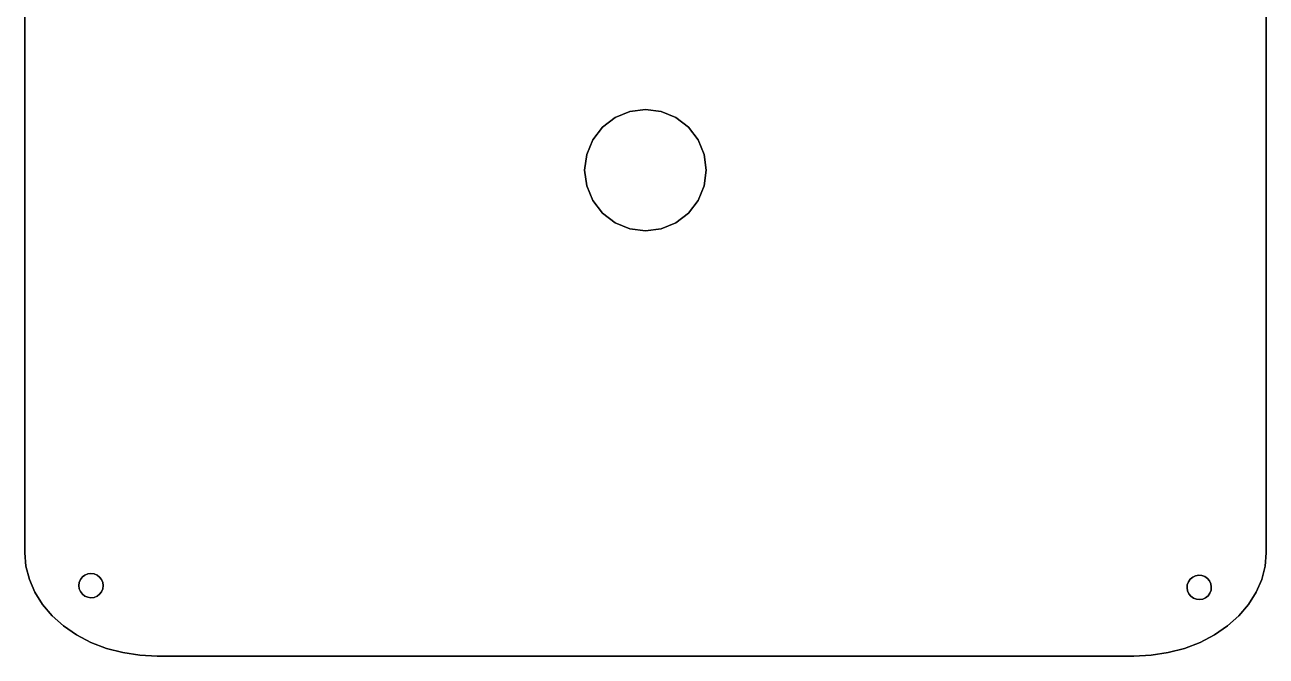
# Model space of a CAD drawing. Header units: metres. Extents: x -153 to 0, y 0 to 286.
# Drawn here: x -153.3 to -0.1, y 130.5 to 208.4 of the extents above; entities that cross this region are included whole.
import ezdxf

# ---------------------------------------------------------------- set-up
doc = ezdxf.new("R2010")
doc.units = ezdxf.units.M

msp = doc.modelspace()

# ---------------------------------------------------------------- linework, layer by layer
at = {"layer": 'Group#9'}
for points in [[(-153.31, 237.7, 3.2), (-153.31, 237.7, 0.2), (-153.31, 143.26, 0.2), (-153.31, 143.26, 3.2), (-153.31, 237.7, 3.2)], [(-2.31, 136.87, 0.2), (-3.5, 135.48, 0.2), (-4.91, 134.23, 0.2), (-6.51, 133.12, 0.2), (-8.29, 132.19, 0.2), (-10.2, 131.45, 0.2), (-12.22, 130.92, 0.2), (-14.31, 130.59, 0.2), (-16.44, 130.48, 0.2), (-136.99, 130.48, 0.2), (-139.12, 130.59, 0.2), (-141.21, 130.92, 0.2), (-143.24, 131.45, 0.2), (-145.15, 132.19, 0.2), (-146.92, 133.12, 0.2), (-148.53, 134.23, 0.2), (-149.94, 135.48, 0.2), (-151.12, 136.87, 0.2), (-152.07, 138.37, 0.2), (-152.75, 139.96, 0.2), (-153.17, 141.6, 0.2), (-153.31, 143.26, 0.2), (-153.31, 237.7, 0.2)], [(-153.31, 237.7, 3.2), (-153.31, 143.26, 3.2), (-153.17, 141.6, 3.2), (-152.75, 139.96, 3.2), (-152.07, 138.37, 3.2), (-151.12, 136.87, 3.2), (-149.94, 135.48, 3.2), (-148.53, 134.23, 3.2), (-146.92, 133.12, 3.2), (-145.15, 132.19, 3.2), (-143.24, 131.45, 3.2), (-141.21, 130.92, 3.2), (-139.12, 130.59, 3.2), (-136.99, 130.48, 3.2), (-16.44, 130.48, 3.2), (-14.31, 130.59, 3.2), (-12.22, 130.92, 3.2), (-10.2, 131.45, 3.2), (-8.29, 132.19, 3.2), (-6.51, 133.12, 3.2), (-4.91, 134.23, 3.2), (-3.5, 135.48, 3.2)], [(-3.5, 135.48, 3.2), (-2.31, 136.87, 3.2), (-1.37, 138.37, 3.2), (-0.68, 139.96, 3.2), (-0.27, 141.6, 3.2), (-0.13, 143.26, 3.2), (-0.13, 237.7, 3.2)], [(-0.13, 237.7, 0.2), (-0.13, 143.26, 0.2), (-0.27, 141.6, 0.2), (-0.68, 139.96, 0.2), (-1.37, 138.37, 0.2), (-2.31, 136.87, 0.2)], [(-0.13, 143.26, 0.2), (-0.13, 237.7, 0.2), (-0.13, 237.7, 3.2), (-0.13, 143.26, 3.2), (-0.13, 143.26, 0.2)], [(-78.67, 183.24, 0.2), (-76.73, 182.98, 0.2), (-74.79, 183.24, 0.2), (-72.98, 183.99, 0.2), (-71.42, 185.18, 0.2), (-70.23, 186.73, 0.2), (-69.48, 188.54, 0.2), (-69.23, 190.48, 0.2), (-69.48, 192.42, 0.2), (-70.23, 194.23, 0.2), (-71.42, 195.78, 0.2), (-72.98, 196.98, 0.2), (-74.79, 197.73, 0.2), (-76.73, 197.98, 0.2), (-78.67, 197.73, 0.2), (-80.48, 196.98, 0.2), (-82.03, 195.78, 0.2), (-83.22, 194.23, 0.2), (-83.97, 192.42, 0.2), (-84.23, 190.48, 0.2), (-83.97, 188.54, 0.2), (-83.22, 186.73, 0.2), (-82.03, 185.18, 0.2), (-80.48, 183.99, 0.2), (-78.67, 183.24, 0.2)], [(-76.73, 182.98, 3.2), (-78.67, 183.24, 3.2), (-80.48, 183.99, 3.2), (-82.03, 185.18, 3.2), (-83.22, 186.73, 3.2), (-83.97, 188.54, 3.2), (-84.23, 190.48, 3.2), (-83.97, 192.42, 3.2), (-83.22, 194.23, 3.2), (-82.03, 195.78, 3.2), (-80.48, 196.98, 3.2), (-78.67, 197.73, 3.2), (-76.73, 197.98, 3.2), (-74.79, 197.73, 3.2), (-72.98, 196.98, 3.2), (-71.42, 195.78, 3.2), (-70.23, 194.23, 3.2), (-69.48, 192.42, 3.2), (-69.23, 190.48, 3.2), (-69.48, 188.54, 3.2), (-70.23, 186.73, 3.2), (-71.42, 185.18, 3.2), (-72.98, 183.99, 3.2), (-74.79, 183.24, 3.2), (-76.73, 182.98, 3.2)], [(-78.67, 197.73, 3.2), (-80.48, 196.98, 3.2), (-80.48, 196.98, 0.2), (-78.67, 197.73, 0.2), (-78.67, 197.73, 3.2)], [(-76.73, 197.98, 3.2), (-78.67, 197.73, 3.2), (-78.67, 197.73, 0.2), (-76.73, 197.98, 0.2), (-76.73, 197.98, 3.2)], [(-74.79, 197.73, 3.2), (-76.73, 197.98, 3.2), (-76.73, 197.98, 0.2), (-74.79, 197.73, 0.2), (-74.79, 197.73, 3.2)], [(-72.98, 196.98, 3.2), (-74.79, 197.73, 3.2), (-74.79, 197.73, 0.2), (-72.98, 196.98, 0.2), (-72.98, 196.98, 3.2)], [(-80.48, 196.98, 3.2), (-82.03, 195.78, 3.2), (-82.03, 195.78, 0.2), (-80.48, 196.98, 0.2), (-80.48, 196.98, 3.2)], [(-71.42, 195.78, 3.2), (-72.98, 196.98, 3.2), (-72.98, 196.98, 0.2), (-71.42, 195.78, 0.2), (-71.42, 195.78, 3.2)], [(-82.03, 195.78, 3.2), (-83.22, 194.23, 3.2), (-83.22, 194.23, 0.2), (-82.03, 195.78, 0.2), (-82.03, 195.78, 3.2)], [(-70.23, 194.23, 3.2), (-71.42, 195.78, 3.2), (-71.42, 195.78, 0.2), (-70.23, 194.23, 0.2), (-70.23, 194.23, 3.2)], [(-83.22, 194.23, 3.2), (-83.97, 192.42, 3.2), (-83.97, 192.42, 0.2), (-83.22, 194.23, 0.2), (-83.22, 194.23, 3.2)], [(-69.48, 192.42, 3.2), (-70.23, 194.23, 3.2), (-70.23, 194.23, 0.2), (-69.48, 192.42, 0.2), (-69.48, 192.42, 3.2)], [(-83.97, 192.42, 3.2), (-84.23, 190.48, 3.2), (-84.23, 190.48, 0.2), (-83.97, 192.42, 0.2), (-83.97, 192.42, 3.2)], [(-69.23, 190.48, 3.2), (-69.48, 192.42, 3.2), (-69.48, 192.42, 0.2), (-69.23, 190.48, 0.2), (-69.23, 190.48, 3.2)], [(-84.23, 190.48, 3.2), (-83.97, 188.54, 3.2), (-83.97, 188.54, 0.2), (-84.23, 190.48, 0.2), (-84.23, 190.48, 3.2)], [(-69.48, 188.54, 3.2), (-69.23, 190.48, 3.2), (-69.23, 190.48, 0.2), (-69.48, 188.54, 0.2), (-69.48, 188.54, 3.2)], [(-83.97, 188.54, 3.2), (-83.22, 186.73, 3.2), (-83.22, 186.73, 0.2), (-83.97, 188.54, 0.2), (-83.97, 188.54, 3.2)], [(-70.23, 186.73, 3.2), (-69.48, 188.54, 3.2), (-69.48, 188.54, 0.2), (-70.23, 186.73, 0.2), (-70.23, 186.73, 3.2)], [(-83.22, 186.73, 3.2), (-82.03, 185.18, 3.2), (-82.03, 185.18, 0.2), (-83.22, 186.73, 0.2), (-83.22, 186.73, 3.2)], [(-71.42, 185.18, 3.2), (-70.23, 186.73, 3.2), (-70.23, 186.73, 0.2), (-71.42, 185.18, 0.2), (-71.42, 185.18, 3.2)], [(-82.03, 185.18, 3.2), (-80.48, 183.99, 3.2), (-80.48, 183.99, 0.2), (-82.03, 185.18, 0.2), (-82.03, 185.18, 3.2)], [(-80.48, 183.99, 3.2), (-78.67, 183.24, 3.2), (-78.67, 183.24, 0.2), (-80.48, 183.99, 0.2), (-80.48, 183.99, 3.2)], [(-74.79, 183.24, 3.2), (-72.98, 183.99, 3.2), (-72.98, 183.99, 0.2), (-74.79, 183.24, 0.2), (-74.79, 183.24, 3.2)], [(-72.98, 183.99, 3.2), (-71.42, 185.18, 3.2), (-71.42, 185.18, 0.2), (-72.98, 183.99, 0.2), (-72.98, 183.99, 3.2)], [(-78.67, 183.24, 3.2), (-76.73, 182.98, 3.2), (-76.73, 182.98, 0.2), (-78.67, 183.24, 0.2), (-78.67, 183.24, 3.2)], [(-76.73, 182.98, 3.2), (-74.79, 183.24, 3.2), (-74.79, 183.24, 0.2), (-76.73, 182.98, 0.2), (-76.73, 182.98, 3.2)], [(-153.31, 143.26, 0.2), (-153.17, 141.6, 0.2), (-153.17, 141.6, 3.2), (-153.31, 143.26, 3.2), (-153.31, 143.26, 0.2)], [(-0.27, 141.6, 0.2), (-0.13, 143.26, 0.2), (-0.13, 143.26, 3.2), (-0.27, 141.6, 3.2), (-0.27, 141.6, 0.2)], [(-153.17, 141.6, 0.2), (-152.75, 139.96, 0.2), (-152.75, 139.96, 3.2), (-153.17, 141.6, 3.2), (-153.17, 141.6, 0.2)], [(-0.68, 139.96, 0.2), (-0.27, 141.6, 0.2), (-0.27, 141.6, 3.2), (-0.68, 139.96, 3.2), (-0.68, 139.96, 0.2)], [(-152.75, 139.96, 0.2), (-152.07, 138.37, 0.2), (-152.07, 138.37, 3.2), (-152.75, 139.96, 3.2), (-152.75, 139.96, 0.2)], [(-145.54, 140.64, 0.2), (-145.9, 140.49, 0.2), (-146.21, 140.26, 0.2), (-146.45, 139.95, 0.2), (-146.6, 139.58, 0.2), (-146.65, 139.2, 0.2), (-146.6, 138.81, 0.2), (-146.45, 138.45, 0.2), (-146.21, 138.14, 0.2), (-145.9, 137.9, 0.2), (-145.54, 137.75, 0.2), (-145.15, 137.69, 0.2), (-144.76, 137.74, 0.2), (-144.4, 137.89, 0.2), (-144.09, 138.13, 0.2), (-143.85, 138.44, 0.2), (-143.7, 138.8, 0.2), (-143.65, 139.19, 0.2), (-143.7, 139.58, 0.2), (-143.85, 139.94, 0.2), (-144.09, 140.25, 0.2), (-144.4, 140.49, 0.2), (-144.76, 140.64, 0.2), (-145.15, 140.69, 0.2), (-145.54, 140.64, 0.2)], [(-145.9, 140.49, 3.2), (-145.54, 140.64, 3.2), (-145.15, 140.69, 3.2), (-144.76, 140.64, 3.2), (-144.4, 140.49, 3.2), (-144.09, 140.25, 3.2), (-143.85, 139.94, 3.2), (-143.7, 139.58, 3.2), (-143.65, 139.19, 3.2), (-143.7, 138.8, 3.2), (-143.85, 138.44, 3.2), (-144.09, 138.13, 3.2), (-144.4, 137.89, 3.2), (-144.76, 137.74, 3.2), (-145.15, 137.69, 3.2), (-145.54, 137.75, 3.2), (-145.9, 137.9, 3.2), (-146.21, 138.14, 3.2), (-146.45, 138.45, 3.2), (-146.6, 138.81, 3.2), (-146.65, 139.2, 3.2), (-146.6, 139.58, 3.2), (-146.45, 139.95, 3.2), (-146.21, 140.26, 3.2), (-145.9, 140.49, 3.2)], [(-146.6, 139.58, 3.2), (-146.65, 139.2, 3.2), (-146.65, 139.2, 0.2), (-146.6, 139.58, 0.2), (-146.6, 139.58, 3.2)], [(-146.45, 139.95, 3.2), (-146.6, 139.58, 3.2), (-146.6, 139.58, 0.2), (-146.45, 139.95, 0.2), (-146.45, 139.95, 3.2)], [(-146.21, 140.26, 3.2), (-146.45, 139.95, 3.2), (-146.45, 139.95, 0.2), (-146.21, 140.26, 0.2), (-146.21, 140.26, 3.2)], [(-145.9, 140.49, 3.2), (-146.21, 140.26, 3.2), (-146.21, 140.26, 0.2), (-145.9, 140.49, 0.2), (-145.9, 140.49, 3.2)], [(-145.54, 140.64, 3.2), (-145.9, 140.49, 3.2), (-145.9, 140.49, 0.2), (-145.54, 140.64, 0.2), (-145.54, 140.64, 3.2)], [(-145.15, 140.69, 3.2), (-145.54, 140.64, 3.2), (-145.54, 140.64, 0.2), (-145.15, 140.69, 0.2), (-145.15, 140.69, 3.2)], [(-144.76, 140.64, 3.2), (-145.15, 140.69, 3.2), (-145.15, 140.69, 0.2), (-144.76, 140.64, 0.2), (-144.76, 140.64, 3.2)], [(-144.4, 140.49, 3.2), (-144.76, 140.64, 3.2), (-144.76, 140.64, 0.2), (-144.4, 140.49, 0.2), (-144.4, 140.49, 3.2)], [(-144.09, 140.25, 3.2), (-144.4, 140.49, 3.2), (-144.4, 140.49, 0.2), (-144.09, 140.25, 0.2), (-144.09, 140.25, 3.2)], [(-143.85, 139.94, 3.2), (-144.09, 140.25, 3.2), (-144.09, 140.25, 0.2), (-143.85, 139.94, 0.2), (-143.85, 139.94, 3.2)], [(-143.7, 139.58, 3.2), (-143.85, 139.94, 3.2), (-143.85, 139.94, 0.2), (-143.7, 139.58, 0.2), (-143.7, 139.58, 3.2)], [(-143.65, 139.19, 3.2), (-143.7, 139.58, 3.2), (-143.7, 139.58, 0.2), (-143.65, 139.19, 0.2), (-143.65, 139.19, 3.2)], [(-7.37, 140.07, 0.2), (-7.69, 140.3, 0.2), (-8.06, 140.44, 0.2), (-8.45, 140.48, 0.2), (-8.83, 140.41, 0.2), (-9.19, 140.25, 0.2), (-9.49, 140, 0.2), (-9.72, 139.68, 0.2), (-9.86, 139.31, 0.2), (-9.89, 138.92, 0.2), (-9.83, 138.54, 0.2), (-9.67, 138.18, 0.2), (-9.42, 137.88, 0.2), (-9.1, 137.65, 0.2), (-8.73, 137.51, 0.2), (-8.34, 137.48, 0.2), (-7.96, 137.54, 0.2), (-7.6, 137.7, 0.2), (-7.3, 137.95, 0.2), (-7.07, 138.27, 0.2), (-6.93, 138.64, 0.2), (-6.9, 139.03, 0.2), (-6.96, 139.41, 0.2), (-7.12, 139.77, 0.2), (-7.37, 140.07, 0.2)], [(-7.69, 140.3, 3.2), (-7.37, 140.07, 3.2), (-7.12, 139.77, 3.2), (-6.96, 139.41, 3.2), (-6.9, 139.03, 3.2), (-6.93, 138.64, 3.2), (-7.07, 138.27, 3.2), (-7.3, 137.95, 3.2), (-7.6, 137.7, 3.2), (-7.96, 137.54, 3.2), (-8.34, 137.48, 3.2), (-8.73, 137.51, 3.2), (-9.1, 137.65, 3.2), (-9.42, 137.88, 3.2), (-9.67, 138.18, 3.2), (-9.83, 138.54, 3.2), (-9.89, 138.92, 3.2), (-9.86, 139.31, 3.2), (-9.72, 139.68, 3.2), (-9.49, 140, 3.2), (-9.19, 140.25, 3.2), (-8.83, 140.41, 3.2), (-8.45, 140.48, 3.2), (-8.06, 140.44, 3.2), (-7.69, 140.3, 3.2)], [(-9.72, 139.68, 3.2), (-9.86, 139.31, 3.2), (-9.86, 139.31, 0.2), (-9.72, 139.68, 0.2), (-9.72, 139.68, 3.2)], [(-9.49, 140, 3.2), (-9.72, 139.68, 3.2), (-9.72, 139.68, 0.2), (-9.49, 140, 0.2), (-9.49, 140, 3.2)], [(-9.19, 140.25, 3.2), (-9.49, 140, 3.2), (-9.49, 140, 0.2), (-9.19, 140.25, 0.2), (-9.19, 140.25, 3.2)], [(-8.83, 140.41, 3.2), (-9.19, 140.25, 3.2), (-9.19, 140.25, 0.2), (-8.83, 140.41, 0.2), (-8.83, 140.41, 3.2)], [(-8.45, 140.48, 3.2), (-8.83, 140.41, 3.2), (-8.83, 140.41, 0.2), (-8.45, 140.48, 0.2), (-8.45, 140.48, 3.2)], [(-8.06, 140.44, 3.2), (-8.45, 140.48, 3.2), (-8.45, 140.48, 0.2), (-8.06, 140.44, 0.2), (-8.06, 140.44, 3.2)], [(-7.69, 140.3, 3.2), (-8.06, 140.44, 3.2), (-8.06, 140.44, 0.2), (-7.69, 140.3, 0.2), (-7.69, 140.3, 3.2)], [(-7.37, 140.07, 3.2), (-7.69, 140.3, 3.2), (-7.69, 140.3, 0.2), (-7.37, 140.07, 0.2), (-7.37, 140.07, 3.2)], [(-7.12, 139.77, 3.2), (-7.37, 140.07, 3.2), (-7.37, 140.07, 0.2), (-7.12, 139.77, 0.2), (-7.12, 139.77, 3.2)], [(-6.96, 139.41, 3.2), (-7.12, 139.77, 3.2), (-7.12, 139.77, 0.2), (-6.96, 139.41, 0.2), (-6.96, 139.41, 3.2)], [(-6.9, 139.03, 3.2), (-6.96, 139.41, 3.2), (-6.96, 139.41, 0.2), (-6.9, 139.03, 0.2), (-6.9, 139.03, 3.2)], [(-1.37, 138.37, 0.2), (-0.68, 139.96, 0.2), (-0.68, 139.96, 3.2), (-1.37, 138.37, 3.2), (-1.37, 138.37, 0.2)], [(-152.07, 138.37, 0.2), (-151.12, 136.87, 0.2), (-151.12, 136.87, 3.2), (-152.07, 138.37, 3.2), (-152.07, 138.37, 0.2)], [(-146.65, 139.2, 3.2), (-146.6, 138.81, 3.2), (-146.6, 138.81, 0.2), (-146.65, 139.2, 0.2), (-146.65, 139.2, 3.2)], [(-146.6, 138.81, 3.2), (-146.45, 138.45, 3.2), (-146.45, 138.45, 0.2), (-146.6, 138.81, 0.2), (-146.6, 138.81, 3.2)], [(-146.45, 138.45, 3.2), (-146.21, 138.14, 3.2), (-146.21, 138.14, 0.2), (-146.45, 138.45, 0.2), (-146.45, 138.45, 3.2)], [(-146.21, 138.14, 3.2), (-145.9, 137.9, 3.2), (-145.9, 137.9, 0.2), (-146.21, 138.14, 0.2), (-146.21, 138.14, 3.2)], [(-145.9, 137.9, 3.2), (-145.54, 137.75, 3.2), (-145.54, 137.75, 0.2), (-145.9, 137.9, 0.2), (-145.9, 137.9, 3.2)], [(-144.76, 137.74, 3.2), (-144.4, 137.89, 3.2), (-144.4, 137.89, 0.2), (-144.76, 137.74, 0.2), (-144.76, 137.74, 3.2)], [(-144.4, 137.89, 3.2), (-144.09, 138.13, 3.2), (-144.09, 138.13, 0.2), (-144.4, 137.89, 0.2), (-144.4, 137.89, 3.2)], [(-144.09, 138.13, 3.2), (-143.85, 138.44, 3.2), (-143.85, 138.44, 0.2), (-144.09, 138.13, 0.2), (-144.09, 138.13, 3.2)], [(-143.85, 138.44, 3.2), (-143.7, 138.8, 3.2), (-143.7, 138.8, 0.2), (-143.85, 138.44, 0.2), (-143.85, 138.44, 3.2)], [(-143.7, 138.8, 3.2), (-143.65, 139.19, 3.2), (-143.65, 139.19, 0.2), (-143.7, 138.8, 0.2), (-143.7, 138.8, 3.2)], [(-9.86, 139.31, 3.2), (-9.89, 138.92, 3.2), (-9.89, 138.92, 0.2), (-9.86, 139.31, 0.2), (-9.86, 139.31, 3.2)], [(-9.89, 138.92, 3.2), (-9.83, 138.54, 3.2), (-9.83, 138.54, 0.2), (-9.89, 138.92, 0.2), (-9.89, 138.92, 3.2)], [(-9.83, 138.54, 3.2), (-9.67, 138.18, 3.2), (-9.67, 138.18, 0.2), (-9.83, 138.54, 0.2), (-9.83, 138.54, 3.2)], [(-9.67, 138.18, 3.2), (-9.42, 137.88, 3.2), (-9.42, 137.88, 0.2), (-9.67, 138.18, 0.2), (-9.67, 138.18, 3.2)], [(-9.42, 137.88, 3.2), (-9.1, 137.65, 3.2), (-9.1, 137.65, 0.2), (-9.42, 137.88, 0.2), (-9.42, 137.88, 3.2)], [(-7.6, 137.7, 3.2), (-7.3, 137.95, 3.2), (-7.3, 137.95, 0.2), (-7.6, 137.7, 0.2), (-7.6, 137.7, 3.2)], [(-7.3, 137.95, 3.2), (-7.07, 138.27, 3.2), (-7.07, 138.27, 0.2), (-7.3, 137.95, 0.2), (-7.3, 137.95, 3.2)], [(-7.07, 138.27, 3.2), (-6.93, 138.64, 3.2), (-6.93, 138.64, 0.2), (-7.07, 138.27, 0.2), (-7.07, 138.27, 3.2)], [(-6.93, 138.64, 3.2), (-6.9, 139.03, 3.2), (-6.9, 139.03, 0.2), (-6.93, 138.64, 0.2), (-6.93, 138.64, 3.2)], [(-2.31, 136.87, 0.2), (-1.37, 138.37, 0.2), (-1.37, 138.37, 3.2), (-2.31, 136.87, 3.2), (-2.31, 136.87, 0.2)], [(-151.12, 136.87, 0.2), (-149.94, 135.48, 0.2), (-149.94, 135.48, 3.2), (-151.12, 136.87, 3.2), (-151.12, 136.87, 0.2)], [(-145.54, 137.75, 3.2), (-145.15, 137.69, 3.2), (-145.15, 137.69, 0.2), (-145.54, 137.75, 0.2), (-145.54, 137.75, 3.2)], [(-145.15, 137.69, 3.2), (-144.76, 137.74, 3.2), (-144.76, 137.74, 0.2), (-145.15, 137.69, 0.2), (-145.15, 137.69, 3.2)], [(-9.1, 137.65, 3.2), (-8.73, 137.51, 3.2), (-8.73, 137.51, 0.2), (-9.1, 137.65, 0.2), (-9.1, 137.65, 3.2)], [(-8.73, 137.51, 3.2), (-8.34, 137.48, 3.2), (-8.34, 137.48, 0.2), (-8.73, 137.51, 0.2), (-8.73, 137.51, 3.2)], [(-8.34, 137.48, 3.2), (-7.96, 137.54, 3.2), (-7.96, 137.54, 0.2), (-8.34, 137.48, 0.2), (-8.34, 137.48, 3.2)], [(-7.96, 137.54, 3.2), (-7.6, 137.7, 3.2), (-7.6, 137.7, 0.2), (-7.96, 137.54, 0.2), (-7.96, 137.54, 3.2)], [(-3.5, 135.48, 0.2), (-2.31, 136.87, 0.2), (-2.31, 136.87, 3.2), (-3.5, 135.48, 3.2), (-3.5, 135.48, 0.2)], [(-149.94, 135.48, 0.2), (-148.53, 134.23, 0.2), (-148.53, 134.23, 3.2), (-149.94, 135.48, 3.2), (-149.94, 135.48, 0.2)], [(-4.91, 134.23, 0.2), (-3.5, 135.48, 0.2), (-3.5, 135.48, 3.2), (-4.91, 134.23, 3.2), (-4.91, 134.23, 0.2)], [(-148.53, 134.23, 0.2), (-146.92, 133.12, 0.2), (-146.92, 133.12, 3.2), (-148.53, 134.23, 3.2), (-148.53, 134.23, 0.2)], [(-6.51, 133.12, 0.2), (-4.91, 134.23, 0.2), (-4.91, 134.23, 3.2), (-6.51, 133.12, 3.2), (-6.51, 133.12, 0.2)], [(-146.92, 133.12, 0.2), (-145.15, 132.19, 0.2), (-145.15, 132.19, 3.2), (-146.92, 133.12, 3.2), (-146.92, 133.12, 0.2)], [(-145.15, 132.19, 0.2), (-143.24, 131.45, 0.2), (-143.24, 131.45, 3.2), (-145.15, 132.19, 3.2), (-145.15, 132.19, 0.2)], [(-10.2, 131.45, 0.2), (-8.29, 132.19, 0.2), (-8.29, 132.19, 3.2), (-10.2, 131.45, 3.2), (-10.2, 131.45, 0.2)], [(-8.29, 132.19, 0.2), (-6.51, 133.12, 0.2), (-6.51, 133.12, 3.2), (-8.29, 132.19, 3.2), (-8.29, 132.19, 0.2)], [(-143.24, 131.45, 0.2), (-141.21, 130.92, 0.2), (-141.21, 130.92, 3.2), (-143.24, 131.45, 3.2), (-143.24, 131.45, 0.2)], [(-141.21, 130.92, 0.2), (-139.12, 130.59, 0.2), (-139.12, 130.59, 3.2), (-141.21, 130.92, 3.2), (-141.21, 130.92, 0.2)], [(-139.12, 130.59, 0.2), (-136.99, 130.48, 0.2), (-136.99, 130.48, 3.2), (-139.12, 130.59, 3.2), (-139.12, 130.59, 0.2)], [(-136.99, 130.48, 3.2), (-136.99, 130.48, 0.2), (-16.44, 130.48, 0.2), (-16.44, 130.48, 3.2), (-136.99, 130.48, 3.2)], [(-16.44, 130.48, 0.2), (-14.31, 130.59, 0.2), (-14.31, 130.59, 3.2), (-16.44, 130.48, 3.2), (-16.44, 130.48, 0.2)], [(-14.31, 130.59, 0.2), (-12.22, 130.92, 0.2), (-12.22, 130.92, 3.2), (-14.31, 130.59, 3.2), (-14.31, 130.59, 0.2)], [(-12.22, 130.92, 0.2), (-10.2, 131.45, 0.2), (-10.2, 131.45, 3.2), (-12.22, 130.92, 3.2), (-12.22, 130.92, 0.2)]]:
    msp.add_polyline3d(points, dxfattribs=at)

doc.saveas('drawing.dxf')
